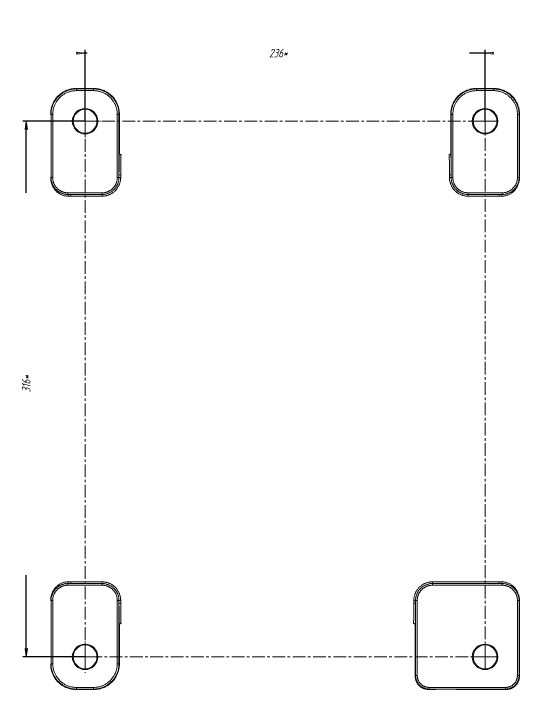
# Model space of a CAD drawing. Header units: millimetres. Extents: x -728 to 992, y -670 to 797.
# Drawn here: x -571.2 to -272.6, y -669.7 to -271 of the extents above; entities that cross this region are included whole.
import ezdxf

# ---------------------------------------------------------------- set-up
doc = ezdxf.new("R2010")
doc.units = ezdxf.units.MM
doc.linetypes.add('K5LT_AXLED', pattern=[12, 7.5, -1.5, 1.5, -1.5])
doc.linetypes.add('K5LT_THIN', pattern=[0])
doc.styles.add('KDIMTEXTSTYLE', font='GOST_AU.SHX', dxfattribs={"width": 0.96, "oblique": 15, "height": 5})
doc.styles.add('KTEXTSTYLE', font='GOST_AU.SHX', dxfattribs={"width": 0.96, "height": 5})
doc.dimstyles.new('KDIMSTYLE (1.00)', dxfattribs={"dimtxt": 5, "dimasz": 1, "dimexe": 2, "dimexo": 0, "dimgap": 1, "dimtad": 1, "dimtxsty": 'KDIMTEXTSTYLE', "dimsah": 1, "dimcen": 0, "dimdle": 1, "dimadec": 0, "dimazin": 0, "dimtfac": 0.667, "dimtmove": 0, "dimatfit": 3, "dimfxl": 1, "dimtvp": 1, "dimtolj": 1, "dimtzin": 0, "dimarcsym": 0})

# ---------------------------------------------------------------- blocks, each defined once
blk = doc.blocks.new('U16')
at = {"color": 30, "linetype": 'K5LT_AXLED', "lineweight": 18, "true_color": 0xff8000}
for q in [(-528.95, -324.94), (-538.48, -334.47), (-528.95, -343.99), (-519.43, -334.47)]:
    blk.add_line((-528.95, -334.47), q, dxfattribs=at)
blk = doc.blocks.new('U17')
at = {"color": 30, "linetype": 'K5LT_AXLED', "lineweight": 18, "true_color": 0xff8000}
for q in [(-292.95, -325.47), (-301.95, -334.47), (-292.95, -343.47), (-283.95, -334.47)]:
    blk.add_line((-292.95, -334.47), q, dxfattribs=at)
blk = doc.blocks.new('U18')
at = {"color": 30, "linetype": 'K5LT_AXLED', "lineweight": 18, "true_color": 0xff8000}
for q in [(-292.95, -641.47), (-301.95, -650.47), (-292.95, -659.47), (-283.95, -650.47)]:
    blk.add_line((-292.95, -650.47), q, dxfattribs=at)
blk = doc.blocks.new('U19')
at = {"color": 30, "linetype": 'K5LT_AXLED', "lineweight": 18, "true_color": 0xff8000}
for q in [(-528.95, -640.94), (-538.48, -650.47), (-528.95, -659.99), (-519.43, -650.47)]:
    blk.add_line((-528.95, -650.47), q, dxfattribs=at)
blk = doc.blocks.new('KDIMARROW_01')
blk.add_hatch(color=0).paths.add_polyline_path([(-5, -0.66), (0, 0), (-5, 0.66), (-4.5, 0)])
at = {"color": 0, "linetype": 'K5LT_THIN', "lineweight": 18}
for p, q in [((-4.5, 0), (-5, 0.66)), ((-5, 0.66), (0, 0)), ((0, 0), (-5, -0.66)), ((-5, -0.66), (-4.5, 0)), ((0, 0), (-1, 0))]:
    blk.add_line(p, q, dxfattribs=at)
blk = doc.blocks.new('U15')
at = {"color": 7, "linetype": 'K5LT_THIN', "lineweight": 18}
for p, q in [((-523.715, -315.215), (-534.272, -315.215)), ((-534.272, -315.215), (-534.045, -315.442)), ((-534.045, -315.442), (-534.045, -316.442)), ((-523.942, -315.442), (-534.045, -315.442)), ((-523.942, -316.442), (-534.045, -316.442)), ((-523.715, -315.215), (-523.942, -315.442)), ((-523.942, -316.442), (-523.942, -315.442)), ((-298.193, -315.215), (-297.966, -315.442)), ((-287.636, -315.215), (-298.193, -315.215)), ((-287.863, -315.442), (-297.966, -315.442)), ((-297.966, -315.442), (-297.966, -316.442)), ((-287.863, -316.442), (-297.966, -316.442)), ((-287.636, -315.215), (-287.863, -315.442)), ((-287.863, -316.442), (-287.863, -315.442)), ((-549.27, -330.213), (-549.042, -330.44)), ((-548.043, -330.44), (-549.042, -330.44)), ((-549.042, -330.44), (-549.042, -367.716)), ((-548.043, -330.44), (-548.043, -367.716)), ((-509.944, -367.716), (-509.944, -330.44)), ((-508.944, -330.44), (-509.944, -330.44)), ((-508.717, -330.213), (-508.944, -330.44)), ((-508.944, -367.716), (-508.944, -330.44)), ((-508.717, -353.15), (-508.717, -330.213)), ((-313.191, -330.213), (-313.191, -353.15)), ((-313.191, -330.213), (-312.963, -330.44)), ((-312.963, -330.44), (-312.963, -367.716)), ((-311.963, -330.44), (-312.963, -330.44)), ((-311.963, -330.44), (-311.963, -367.716)), ((-272.865, -330.44), (-273.865, -330.44)), ((-273.865, -367.716), (-273.865, -330.44)), ((-272.638, -330.213), (-272.865, -330.44)), ((-272.865, -367.716), (-272.865, -330.44)), ((-272.638, -330.213), (-272.638, -368.213)), ((-508.717, -353.15), (-508.721, -353.153)), ((-507.717, -354.15), (-507.721, -354.153)), ((-314.19, -354.15), (-314.187, -354.153)), ((-313.191, -353.15), (-313.187, -353.153)), ((-508.944, -366.151), (-507.944, -366.151)), ((-508.944, -367.717), (-508.944, -366.151)), ((-507.944, -367.717), (-507.944, -366.151)), ((-313.964, -366.151), (-312.964, -366.151)), ((-313.964, -366.151), (-313.964, -367.717)), ((-312.964, -366.151), (-312.964, -367.717)), ((-549.266, -367.94), (-549.042, -367.716)), ((-549.042, -367.716), (-548.043, -367.716)), ((-509.944, -367.716), (-508.944, -367.716)), ((-508.944, -367.717), (-508.944, -367.716)), ((-507.944, -367.717), (-508.944, -367.717)), ((-313.964, -367.717), (-312.964, -367.717)), ((-312.964, -367.717), (-312.963, -367.716)), ((-312.963, -367.716), (-311.963, -367.716)), ((-273.865, -367.716), (-272.865, -367.716)), ((-272.642, -367.94), (-272.865, -367.716)), ((-539.047, -377.718), (-539.044, -377.715)), ((-539.044, -376.715), (-518.943, -376.715)), ((-539.044, -376.715), (-539.044, -377.715)), ((-539.044, -377.715), (-518.943, -377.715)), ((-537.268, -378.715), (-537.268, -377.716)), ((-537.268, -377.716), (-518.942, -377.716)), ((-537.268, -378.715), (-518.942, -378.715)), ((-518.943, -377.715), (-518.943, -376.715)), ((-518.942, -377.716), (-518.943, -377.715)), ((-518.942, -378.715), (-518.942, -377.716)), ((-302.965, -376.715), (-302.965, -377.715)), ((-302.965, -376.715), (-282.864, -376.715)), ((-302.965, -377.716), (-302.965, -377.715)), ((-302.965, -377.715), (-282.864, -377.715)), ((-302.965, -377.716), (-284.64, -377.716)), ((-302.965, -378.715), (-302.965, -377.716)), ((-302.965, -378.715), (-284.64, -378.715)), ((-284.64, -377.716), (-284.64, -378.715)), ((-282.864, -377.715), (-282.864, -376.715)), ((-282.861, -377.718), (-282.864, -377.715)), ((-539.047, -607.213), (-539.044, -607.216)), ((-518.943, -607.216), (-539.044, -607.216)), ((-539.044, -607.216), (-539.044, -608.215)), ((-518.943, -608.215), (-539.044, -608.215)), ((-518.942, -606.215), (-537.268, -606.215)), ((-537.268, -607.215), (-537.268, -606.215)), ((-518.942, -607.215), (-537.268, -607.215)), ((-518.942, -607.215), (-518.943, -607.216)), ((-518.943, -608.215), (-518.943, -607.216)), ((-518.942, -606.215), (-518.942, -607.215)), ((-284.64, -606.215), (-323.965, -606.215)), ((-323.965, -606.215), (-323.965, -607.215)), ((-323.965, -607.215), (-323.965, -607.216)), ((-284.64, -607.215), (-323.965, -607.215)), ((-282.864, -607.216), (-323.965, -607.216)), ((-323.965, -607.216), (-323.965, -608.215)), ((-282.864, -608.215), (-323.965, -608.215)), ((-284.64, -606.215), (-284.64, -607.215)), ((-282.861, -607.213), (-282.864, -607.216)), ((-282.864, -608.215), (-282.864, -607.216)), ((-549.266, -616.99), (-549.042, -617.214)), ((-548.043, -617.214), (-549.042, -617.214)), ((-549.042, -617.214), (-549.042, -654.49)), ((-548.043, -617.214), (-548.043, -654.49)), ((-508.944, -617.214), (-509.944, -617.214)), ((-509.944, -654.49), (-509.944, -617.214)), ((-507.944, -617.213), (-508.944, -617.213)), ((-508.944, -618.779), (-508.944, -617.213)), ((-508.944, -617.213), (-508.944, -617.214)), ((-508.944, -654.49), (-508.944, -617.214)), ((-507.944, -618.779), (-507.944, -617.213)), ((-334.964, -617.213), (-333.964, -617.213)), ((-334.964, -617.213), (-334.964, -618.779)), ((-333.964, -617.213), (-333.964, -618.779)), ((-333.964, -617.213), (-333.963, -617.214)), ((-332.963, -617.214), (-333.963, -617.214)), ((-333.963, -617.214), (-333.963, -661.489)), ((-332.963, -617.214), (-332.963, -661.489)), ((-272.865, -617.214), (-273.865, -617.214)), ((-273.865, -661.489), (-273.865, -617.214)), ((-272.642, -616.99), (-272.865, -617.214)), ((-272.865, -661.489), (-272.865, -617.214)), ((-272.642, -616.99), (-272.642, -661.716)), ((-507.944, -618.779), (-508.944, -618.779)), ((-333.964, -618.779), (-334.964, -618.779)), ((-508.717, -631.781), (-508.721, -631.777)), ((-508.717, -654.718), (-508.717, -631.781)), ((-507.717, -630.781), (-507.721, -630.777)), ((-335.19, -630.781), (-335.187, -630.777)), ((-334.191, -631.781), (-334.187, -631.777)), ((-334.191, -631.781), (-334.191, -661.716)), ((-549.27, -654.718), (-549.042, -654.49)), ((-549.042, -654.49), (-548.043, -654.49)), ((-509.944, -654.49), (-508.944, -654.49)), ((-508.717, -654.718), (-508.944, -654.49)), ((-334.191, -661.716), (-333.963, -661.489)), ((-333.963, -661.489), (-332.963, -661.489)), ((-273.865, -661.489), (-272.865, -661.489)), ((-272.638, -661.716), (-272.865, -661.489)), ((-534.272, -669.715), (-534.045, -669.488)), ((-534.272, -669.715), (-523.715, -669.715)), ((-534.045, -668.488), (-523.942, -668.488)), ((-534.045, -668.488), (-534.045, -669.488)), ((-534.045, -669.488), (-523.942, -669.488)), ((-523.942, -669.488), (-523.942, -668.488)), ((-523.715, -669.715), (-523.942, -669.488)), ((-326.192, -669.715), (-325.965, -669.488)), ((-326.192, -669.715), (-321.954, -669.715)), ((-325.965, -668.488), (-280.864, -668.488)), ((-325.965, -668.488), (-325.965, -669.488)), ((-325.965, -669.488), (-280.864, -669.488)), ((-309.954, -669.715), (-280.637, -669.715)), ((-280.864, -669.488), (-280.864, -668.488)), ((-280.637, -669.715), (-280.864, -669.488))]:
    blk.add_line(p, q, dxfattribs=at)
at = {"color": 30, "linetype": 'K5LT_AXLED', "lineweight": 18, "true_color": 0xff8000}
for p, q in [((-530.954, -334.465), (-290.954, -334.465)), ((-528.954, -652.465), (-528.954, -332.465)), ((-292.954, -332.465), (-292.954, -652.465)), ((-290.954, -650.465), (-530.954, -650.465))]:
    blk.add_line(p, q, dxfattribs=at)
at = {"color": 7, "linetype": 'K5LT_THIN', "lineweight": 18}
for centre, radius in [((-528.954, -334.465), 7.524), ((-292.954, -334.465), 7.524), ((-528.954, -334.465), 7), ((-292.954, -334.465), 7), ((-528.954, -650.465), 7.524), ((-528.954, -650.465), 7), ((-292.954, -650.465), 7.524), ((-292.954, -650.465), 7)]:
    blk.add_circle(centre, radius, dxfattribs=at)
for centre, major_axis, ratio, start_param, end_param in [((-507.721, -353.153), (0.707, -0.707), 0.9996955, 3.9271431, 5.4976349), ((-314.187, -353.153), (0.707, 0.707), 0.9996955, 3.9271431, 5.4976349), ((-507.721, -631.777), (-0.707, -0.707), 0.9996955, 3.9271431, 5.4976349), ((-335.187, -631.777), (-0.707, 0.707), 0.9996955, 3.9271431, 5.4976349), ((-315.954, -669.606), (6, 0), 0.0174524, 0, 3.1415927)]:
    blk.add_ellipse(centre, major_axis=major_axis, ratio=ratio, start_param=start_param, end_param=end_param, dxfattribs=at)
for points, weights in [([(-534.272, -315.215), (-543.058, -315.215), (-549.27, -321.427), (-549.27, -330.213)], [1, 0.804809640383, 0.804809640383, 1]), ([(-534.045, -315.442), (-542.83, -315.443), (-549.042, -321.654), (-549.042, -330.44)], [1, 0.804809640383, 0.804809640383, 1]), ([(-534.045, -316.442), (-542.245, -316.442), (-548.043, -322.24), (-548.043, -330.44)], [1, 0.804809640383, 0.804809640383, 1]), ([(-508.944, -330.44), (-508.945, -321.654), (-515.156, -315.443), (-523.942, -315.442)], [1, 0.804809640383, 0.804809640383, 1]), ([(-509.944, -330.44), (-509.944, -322.24), (-515.742, -316.442), (-523.942, -316.442)], [1, 0.804809640383, 0.804809640383, 1]), ([(-508.717, -330.213), (-508.717, -321.427), (-514.929, -315.215), (-523.715, -315.215)], [1, 0.804809640383, 0.804809640383, 1]), ([(-298.193, -315.215), (-306.979, -315.215), (-313.191, -321.427), (-313.191, -330.213)], [1, 0.804809640383, 0.804809640383, 1]), ([(-297.966, -315.442), (-306.751, -315.443), (-312.963, -321.654), (-312.963, -330.44)], [1, 0.804809640383, 0.804809640383, 1]), ([(-297.966, -316.442), (-306.166, -316.442), (-311.963, -322.24), (-311.963, -330.44)], [1, 0.804809640383, 0.804809640383, 1]), ([(-272.865, -330.44), (-272.866, -321.654), (-279.077, -315.443), (-287.863, -315.442)], [1, 0.804809640383, 0.804809640383, 1]), ([(-273.865, -330.44), (-273.865, -322.24), (-279.663, -316.442), (-287.863, -316.442)], [1, 0.804809640383, 0.804809640383, 1]), ([(-272.638, -330.213), (-272.638, -321.427), (-278.85, -315.215), (-287.636, -315.215)], [1, 0.804809640383, 0.804809640383, 1]), ([(-508.721, -353.153), (-508.852, -353.284), (-508.944, -358.641), (-508.944, -366.151)], [1, 0.808833632769, 0.808833632769, 1]), ([(-507.717, -354.15), (-508.303, -354.15), (-508.717, -353.735), (-508.717, -353.15)], [1, 0.804809640383, 0.804809640383, 1]), ([(-507.721, -354.153), (-507.852, -354.274), (-507.944, -359.219), (-507.944, -366.151)], [1, 0.808833632769, 0.808833632769, 1]), ([(-313.191, -353.15), (-313.191, -353.735), (-313.605, -354.15), (-314.19, -354.15)], [1, 0.804809640383, 0.804809640383, 1]), ([(-314.187, -354.153), (-314.056, -354.274), (-313.964, -359.219), (-313.964, -366.151)], [1, 0.808833632769, 0.808833632769, 1]), ([(-313.187, -353.153), (-313.056, -353.284), (-312.964, -358.641), (-312.964, -366.151)], [1, 0.808833632769, 0.808833632769, 1]), ([(-549.042, -367.716), (-549.042, -373.574), (-544.901, -377.715), (-539.044, -377.715)], [1, 0.804809640383, 0.804809640383, 1]), ([(-548.043, -367.716), (-548.043, -372.988), (-544.315, -376.715), (-539.044, -376.715)], [1, 0.804809640383, 0.804809640383, 1]), ([(-518.943, -377.715), (-513.086, -377.715), (-508.945, -373.574), (-508.944, -367.716)], [1, 0.804809640383, 0.804809640383, 1]), ([(-518.943, -376.715), (-513.671, -376.715), (-509.944, -372.988), (-509.944, -367.716)], [1, 0.804809640383, 0.804809640383, 1]), ([(-508.944, -367.717), (-508.944, -373.575), (-513.085, -377.716), (-518.942, -377.716)], [1, 0.804809640383, 0.804809640383, 1]), ([(-507.944, -367.717), (-507.944, -374.16), (-512.499, -378.715), (-518.942, -378.715)], [1, 0.804809640383, 0.804809640383, 1]), ([(-302.965, -378.715), (-309.409, -378.715), (-313.964, -374.16), (-313.964, -367.717)], [1, 0.804809640383, 0.804809640383, 1]), ([(-302.965, -377.716), (-308.823, -377.716), (-312.964, -373.575), (-312.964, -367.717)], [1, 0.804809640383, 0.804809640383, 1]), ([(-312.963, -367.716), (-312.963, -373.574), (-308.822, -377.715), (-302.965, -377.715)], [1, 0.804809640383, 0.804809640383, 1]), ([(-311.963, -367.716), (-311.963, -372.988), (-308.236, -376.715), (-302.965, -376.715)], [1, 0.804809640383, 0.804809640383, 1]), ([(-282.864, -376.715), (-277.592, -376.715), (-273.865, -372.988), (-273.865, -367.716)], [1, 0.804809640383, 0.804809640383, 1]), ([(-282.864, -377.715), (-277.007, -377.715), (-272.866, -373.574), (-272.865, -367.716)], [1, 0.804809640383, 0.804809640383, 1]), ([(-539.047, -377.718), (-538.457, -377.716), (-537.863, -377.716), (-537.268, -377.716)], [1, 0.998430427219, 0.998430427219, 1]), ([(-538.91, -378.718), (-538.365, -378.716), (-537.817, -378.715), (-537.268, -378.715)], [1, 0.998430427219, 0.998430427219, 1]), ([(-282.861, -377.718), (-283.451, -377.716), (-284.045, -377.716), (-284.64, -377.716)], [1, 0.998430427219, 0.998430427219, 1]), ([(-282.998, -378.718), (-283.542, -378.716), (-284.09, -378.715), (-284.64, -378.715)], [1, 0.998430427219, 0.998430427219, 1]), ([(-539.044, -607.216), (-544.901, -607.216), (-549.042, -611.357), (-549.042, -617.214)], [1, 0.804809640383, 0.804809640383, 1]), ([(-539.044, -608.215), (-544.315, -608.215), (-548.043, -611.942), (-548.043, -617.214)], [1, 0.804809640383, 0.804809640383, 1]), ([(-539.047, -607.213), (-538.457, -607.214), (-537.863, -607.215), (-537.268, -607.215)], [1, 0.998430427219, 0.998430427219, 1]), ([(-538.91, -606.213), (-538.365, -606.214), (-537.817, -606.215), (-537.268, -606.215)], [1, 0.998430427219, 0.998430427219, 1]), ([(-508.944, -617.214), (-508.945, -611.357), (-513.086, -607.216), (-518.943, -607.216)], [1, 0.804809640383, 0.804809640383, 1]), ([(-509.944, -617.214), (-509.944, -611.942), (-513.671, -608.215), (-518.943, -608.215)], [1, 0.804809640383, 0.804809640383, 1]), ([(-518.942, -606.215), (-512.499, -606.215), (-507.944, -610.77), (-507.944, -617.213)], [1, 0.804809640383, 0.804809640383, 1]), ([(-518.942, -607.215), (-513.085, -607.215), (-508.944, -611.356), (-508.944, -617.213)], [1, 0.804809640383, 0.804809640383, 1]), ([(-334.964, -617.213), (-334.964, -610.77), (-330.409, -606.215), (-323.965, -606.215)], [1, 0.804809640383, 0.804809640383, 1]), ([(-333.964, -617.213), (-333.964, -611.356), (-329.823, -607.215), (-323.965, -607.215)], [1, 0.804809640383, 0.804809640383, 1]), ([(-323.965, -607.216), (-329.822, -607.216), (-333.963, -611.357), (-333.963, -617.214)], [1, 0.804809640383, 0.804809640383, 1]), ([(-323.965, -608.215), (-329.236, -608.215), (-332.963, -611.942), (-332.963, -617.214)], [1, 0.804809640383, 0.804809640383, 1]), ([(-282.998, -606.213), (-283.542, -606.214), (-284.09, -606.215), (-284.64, -606.215)], [1, 0.998430427219, 0.998430427219, 1]), ([(-282.861, -607.213), (-283.451, -607.214), (-284.045, -607.215), (-284.64, -607.215)], [1, 0.998430427219, 0.998430427219, 1]), ([(-272.865, -617.214), (-272.866, -611.357), (-277.007, -607.216), (-282.864, -607.216)], [1, 0.804809640383, 0.804809640383, 1]), ([(-273.865, -617.214), (-273.865, -611.942), (-277.592, -608.215), (-282.864, -608.215)], [1, 0.804809640383, 0.804809640383, 1]), ([(-508.721, -631.777), (-508.852, -631.646), (-508.944, -626.289), (-508.944, -618.779)], [1, 0.808833632769, 0.808833632769, 1]), ([(-507.721, -630.777), (-507.852, -630.656), (-507.944, -625.712), (-507.944, -618.779)], [1, 0.808833632769, 0.808833632769, 1]), ([(-335.187, -630.777), (-335.056, -630.656), (-334.964, -625.712), (-334.964, -618.779)], [1, 0.808833632769, 0.808833632769, 1]), ([(-334.187, -631.777), (-334.056, -631.646), (-333.964, -626.289), (-333.964, -618.779)], [1, 0.808833632769, 0.808833632769, 1]), ([(-508.717, -631.781), (-508.717, -631.195), (-508.303, -630.781), (-507.717, -630.781)], [1, 0.804809640383, 0.804809640383, 1]), ([(-335.19, -630.781), (-334.605, -630.781), (-334.191, -631.195), (-334.191, -631.781)], [1, 0.804809640383, 0.804809640383, 1]), ([(-549.27, -654.718), (-549.27, -663.504), (-543.058, -669.715), (-534.272, -669.715)], [1, 0.804809640383, 0.804809640383, 1]), ([(-549.042, -654.49), (-549.042, -663.276), (-542.83, -669.488), (-534.045, -669.488)], [1, 0.804809640383, 0.804809640383, 1]), ([(-548.043, -654.49), (-548.043, -662.691), (-542.245, -668.488), (-534.045, -668.488)], [1, 0.804809640383, 0.804809640383, 1]), ([(-523.942, -669.488), (-515.156, -669.488), (-508.945, -663.276), (-508.944, -654.49)], [1, 0.804809640383, 0.804809640383, 1]), ([(-523.942, -668.488), (-515.742, -668.488), (-509.944, -662.691), (-509.944, -654.49)], [1, 0.804809640383, 0.804809640383, 1]), ([(-523.715, -669.715), (-514.929, -669.715), (-508.717, -663.504), (-508.717, -654.718)], [1, 0.804809640383, 0.804809640383, 1]), ([(-334.191, -661.716), (-334.191, -666.402), (-330.878, -669.715), (-326.192, -669.715)], [1, 0.804809640383, 0.804809640383, 1]), ([(-333.963, -661.489), (-333.963, -666.175), (-330.65, -669.488), (-325.965, -669.488)], [1, 0.804809640383, 0.804809640383, 1]), ([(-332.963, -661.489), (-332.963, -665.589), (-330.065, -668.488), (-325.965, -668.488)], [1, 0.804809640383, 0.804809640383, 1]), ([(-280.864, -668.488), (-276.764, -668.488), (-273.865, -665.589), (-273.865, -661.489)], [1, 0.804809640383, 0.804809640383, 1]), ([(-280.864, -669.488), (-276.178, -669.488), (-272.866, -666.175), (-272.865, -661.489)], [1, 0.804809640383, 0.804809640383, 1]), ([(-280.637, -669.715), (-275.951, -669.715), (-272.638, -666.402), (-272.638, -661.716)], [1, 0.804809640383, 0.804809640383, 1])]:
    blk.add_rational_spline(points, weights, degree=3, dxfattribs=at)
for points, knots in [([(-539.047, -377.718), (-539.403, -377.719), (-540.059, -377.686), (-540.951, -377.556), (-541.767, -377.369), (-542.589, -377.112), (-543.462, -376.752), (-544.313, -376.301), (-545.101, -375.785), (-545.822, -375.215), (-546.493, -374.579), (-547.118, -373.867), (-547.686, -373.081), (-548.18, -372.234), (-548.58, -371.358), (-548.879, -370.494), (-549.088, -369.65), (-549.221, -368.804), (-549.26, -368.232), (-549.266, -367.94)], [0, 0, 0, 0, 0.05268, 0.0982245, 0.1372358, 0.18339, 0.2364759, 0.2938288, 0.3496185, 0.4055687, 0.465089, 0.5281533, 0.5949444, 0.6651267, 0.7366198, 0.8048034, 0.8686659, 0.9327565, 1, 1, 1, 1]), ([(-538.91, -378.718), (-539.272, -378.723), (-539.941, -378.68), (-540.847, -378.538), (-541.673, -378.332), (-542.47, -378.061), (-543.293, -377.697), (-544.085, -377.258), (-544.85, -376.739), (-545.565, -376.156), (-546.24, -375.5), (-546.859, -374.782), (-547.432, -373.986), (-547.944, -373.122), (-548.388, -372.187), (-548.737, -371.236), (-548.994, -370.289), (-549.155, -369.416), (-549.24, -368.635), (-549.262, -368.16), (-549.266, -367.94)], [0, 0, 0, 0, 0.0528289, 0.0985288, 0.1375661, 0.1832423, 0.2305399, 0.2824851, 0.3336897, 0.3887771, 0.444958, 0.5042154, 0.5652232, 0.6319445, 0.6999314, 0.7710392, 0.8365445, 0.9010575, 0.9541904, 1, 1, 1, 1]), ([(-282.998, -378.718), (-282.636, -378.723), (-281.967, -378.68), (-281.06, -378.538), (-280.234, -378.332), (-279.438, -378.061), (-278.615, -377.697), (-277.823, -377.258), (-277.057, -376.739), (-276.342, -376.156), (-275.668, -375.5), (-275.049, -374.782), (-274.476, -373.986), (-273.964, -373.122), (-273.52, -372.187), (-273.17, -371.236), (-272.914, -370.289), (-272.753, -369.416), (-272.668, -368.635), (-272.646, -368.16), (-272.642, -367.94)], [0, 0, 0, 0, 0.0528289, 0.0985288, 0.1375661, 0.1832423, 0.2305399, 0.2824851, 0.3336897, 0.3887771, 0.444958, 0.5042154, 0.5652232, 0.6319445, 0.6999314, 0.7710392, 0.8365445, 0.9010575, 0.9541904, 1, 1, 1, 1]), ([(-282.861, -377.718), (-282.505, -377.719), (-281.848, -377.686), (-280.957, -377.556), (-280.141, -377.369), (-279.319, -377.112), (-278.446, -376.752), (-277.595, -376.301), (-276.807, -375.785), (-276.086, -375.215), (-275.415, -374.579), (-274.79, -373.867), (-274.222, -373.081), (-273.728, -372.234), (-273.327, -371.358), (-273.028, -370.494), (-272.819, -369.65), (-272.686, -368.804), (-272.648, -368.232), (-272.642, -367.94)], [0, 0, 0, 0, 0.05268, 0.0982245, 0.1372358, 0.18339, 0.2364759, 0.2938288, 0.3496185, 0.4055687, 0.465089, 0.5281533, 0.5949444, 0.6651267, 0.7366198, 0.8048034, 0.8686659, 0.9327565, 1, 1, 1, 1]), ([(-539.047, -377.718), (-539.037, -377.719), (-539.02, -377.734), (-538.996, -377.79), (-538.975, -377.867), (-538.957, -377.966), (-538.941, -378.086), (-538.928, -378.224), (-538.918, -378.377), (-538.912, -378.542), (-538.91, -378.658), (-538.91, -378.718)], [0, 0, 0, 0, 0.1319937, 0.2469816, 0.3494476, 0.4547444, 0.5629397, 0.6705411, 0.7756681, 0.8858182, 1, 1, 1, 1]), ([(-282.998, -378.718), (-282.998, -378.649), (-282.996, -378.521), (-282.988, -378.347), (-282.977, -378.197), (-282.964, -378.064), (-282.947, -377.947), (-282.929, -377.851), (-282.908, -377.778), (-282.885, -377.731), (-282.869, -377.719), (-282.861, -377.718)], [0, 0, 0, 0, 0.1319948, 0.2469837, 0.3494508, 0.4547489, 0.5629456, 0.6705481, 0.7756756, 0.8858233, 1, 1, 1, 1]), ([(-538.91, -606.213), (-539.272, -606.208), (-539.941, -606.25), (-540.847, -606.393), (-541.673, -606.599), (-542.47, -606.87), (-543.293, -607.233), (-544.085, -607.672), (-544.85, -608.191), (-545.565, -608.774), (-546.24, -609.43), (-546.859, -610.149), (-547.432, -610.945), (-547.944, -611.809), (-548.388, -612.744), (-548.737, -613.694), (-548.994, -614.642), (-549.155, -615.515), (-549.24, -616.296), (-549.262, -616.771), (-549.266, -616.99)], [0, 0, 0, 0, 0.0528289, 0.0985288, 0.1375661, 0.1832423, 0.2305399, 0.2824851, 0.3336897, 0.3887771, 0.444958, 0.5042154, 0.5652232, 0.6319445, 0.6999314, 0.7710392, 0.8365445, 0.9010575, 0.9541904, 1, 1, 1, 1]), ([(-539.047, -607.213), (-539.403, -607.212), (-540.059, -607.245), (-540.951, -607.375), (-541.767, -607.561), (-542.589, -607.818), (-543.462, -608.179), (-544.313, -608.629), (-545.101, -609.145), (-545.822, -609.716), (-546.493, -610.351), (-547.118, -611.064), (-547.686, -611.849), (-548.18, -612.696), (-548.58, -613.572), (-548.879, -614.437), (-549.088, -615.28), (-549.221, -616.127), (-549.26, -616.698), (-549.266, -616.99)], [0, 0, 0, 0, 0.05268, 0.0982245, 0.1372358, 0.18339, 0.2364759, 0.2938288, 0.3496185, 0.4055687, 0.465089, 0.5281533, 0.5949444, 0.6651267, 0.7366198, 0.8048034, 0.8686659, 0.9327565, 1, 1, 1, 1]), ([(-538.91, -606.213), (-538.91, -606.281), (-538.912, -606.409), (-538.92, -606.583), (-538.93, -606.733), (-538.944, -606.866), (-538.96, -606.984), (-538.979, -607.079), (-539, -607.152), (-539.023, -607.199), (-539.039, -607.212), (-539.047, -607.213)], [0, 0, 0, 0, 0.1319948, 0.2469837, 0.3494508, 0.4547489, 0.5629456, 0.6705481, 0.7756756, 0.8858233, 1, 1, 1, 1]), ([(-282.998, -606.213), (-282.636, -606.208), (-281.967, -606.25), (-281.06, -606.393), (-280.234, -606.599), (-279.438, -606.87), (-278.615, -607.233), (-277.823, -607.672), (-277.057, -608.191), (-276.342, -608.774), (-275.668, -609.43), (-275.049, -610.149), (-274.476, -610.945), (-273.964, -611.809), (-273.52, -612.744), (-273.17, -613.694), (-272.914, -614.642), (-272.753, -615.515), (-272.668, -616.296), (-272.646, -616.771), (-272.642, -616.99)], [0, 0, 0, 0, 0.0528289, 0.0985288, 0.1375661, 0.1832423, 0.2305399, 0.2824851, 0.3336897, 0.3887771, 0.444958, 0.5042154, 0.5652232, 0.6319445, 0.6999314, 0.7710392, 0.8365445, 0.9010575, 0.9541904, 1, 1, 1, 1]), ([(-282.861, -607.213), (-282.87, -607.212), (-282.888, -607.196), (-282.912, -607.141), (-282.932, -607.063), (-282.951, -606.965), (-282.967, -606.844), (-282.98, -606.706), (-282.99, -606.554), (-282.996, -606.388), (-282.998, -606.272), (-282.998, -606.213)], [0, 0, 0, 0, 0.1319937, 0.2469816, 0.3494476, 0.4547444, 0.5629397, 0.6705411, 0.7756681, 0.8858182, 1, 1, 1, 1]), ([(-282.861, -607.213), (-282.505, -607.212), (-281.848, -607.245), (-280.957, -607.375), (-280.141, -607.561), (-279.319, -607.818), (-278.446, -608.179), (-277.595, -608.629), (-276.807, -609.145), (-276.086, -609.716), (-275.415, -610.351), (-274.79, -611.064), (-274.222, -611.849), (-273.728, -612.696), (-273.327, -613.572), (-273.028, -614.437), (-272.819, -615.28), (-272.686, -616.127), (-272.648, -616.698), (-272.642, -616.99)], [0, 0, 0, 0, 0.05268, 0.0982245, 0.1372358, 0.18339, 0.2364759, 0.2938288, 0.3496185, 0.4055687, 0.465089, 0.5281533, 0.5949444, 0.6651267, 0.7366198, 0.8048034, 0.8686659, 0.9327565, 1, 1, 1, 1])]:
    blk.add_open_spline(points, degree=3, knots=knots, dxfattribs=at)
for name in ['U16', 'U17', 'U19', 'U18']:
    blk.add_blockref(name, (0, 0))
at = {"color": 7}
blk.add_linear_dim(base=(-528.954, -294.322), p1=(-292.954, -334.465), p2=(-528.954, -334.465), location=(-414.954, -294.322), dimstyle='KDIMSTYLE (1.00)', override={"dimexo": 0, "dimpost": '\\H5.0;\\W0.965;\\Q15;<>\\H5.0;\\W0.965;\\Q15;\\Q15;*', "dimblk1": 'KDIMARROW_01', "dimblk2": 'KDIMARROW_01', "dimse1": 0, "dimse2": 0, "dimclrt": 7, "dimtolj": 1}, dxfattribs=at).render()
blk.add_linear_dim(base=(-563.654, -334.465), p1=(-528.954, -650.465), p2=(-528.954, -334.465), angle=90, location=(-563.654, -489.465), dimstyle='KDIMSTYLE (1.00)', override={"dimexo": 0, "dimpost": '\\H5.0;\\W0.965;\\Q15;<>\\H5.0;\\W0.965;\\Q15;\\Q15;*', "dimblk1": 'KDIMARROW_01', "dimblk2": 'KDIMARROW_01', "dimse1": 0, "dimse2": 0, "dimclrt": 7, "dimtolj": 1}, dxfattribs=at).render()
blk = doc.blocks.new('U0')
blk.add_blockref('U15', (0, 0))

msp = doc.modelspace()

# ---------------------------------------------------------------- block references
msp.add_blockref('U0', (0, 0))

doc.saveas('drawing.dxf')
